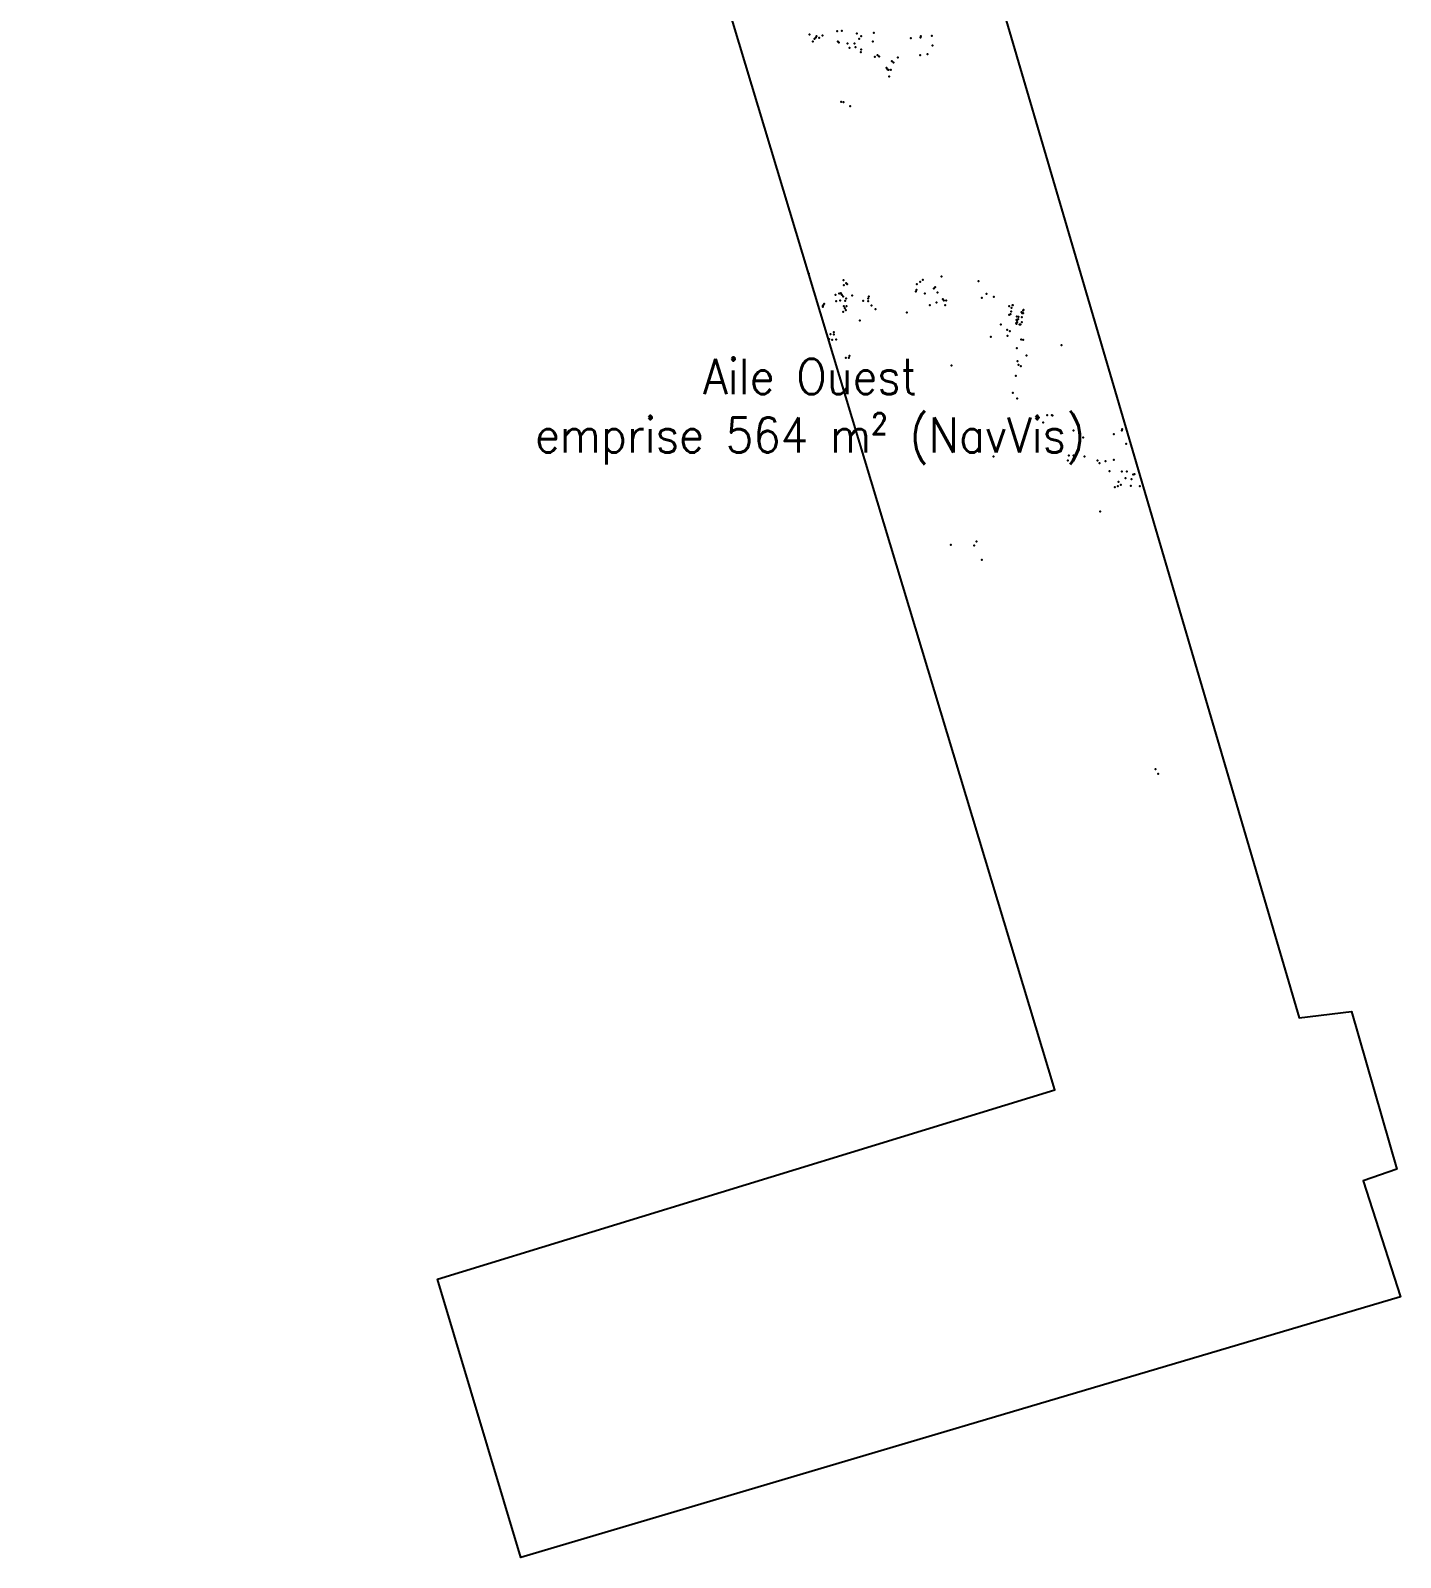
# Model space of a CAD drawing. Header units: metres. Extents: x -48 to 37.9, y -50 to 30.1.
# Drawn here: x -42.18 to -7.09, y -48.13 to -9.01 of the extents above; entities that cross this region are included whole.
import ezdxf

# ---------------------------------------------------------------- set-up
doc = ezdxf.new("R2010")
doc.units = ezdxf.units.M
for name, color, linetype in [('NAVVIS-EMPRISE', 5, 'Continuous'), ('NAVVIS-LABELS', 5, 'Continuous'), ('NAVVIS-NUAGE-0', 8, 'Continuous')]:
    doc.layers.add(name, color=color, linetype=linetype)
doc.styles.add('textstyle3', font='')
doc.styles.get('textstyle3').set_extended_font_data('Standard')

msp = doc.modelspace()

# ---------------------------------------------------------------- linework, layer by layer
at = {"layer": 'NAVVIS-EMPRISE'}
msp.add_lwpolyline([(-23.32, 12.128), (-9.68, -34.305), (-8.338, -34.138), (-7.179, -38.18), (-8.041, -38.477), (-7.087, -41.452), (-29.618, -48.129), (-31.758, -40.995), (-15.945, -36.15), (-28.567, 5.738), (-41.437, 2.706), (-42.18, 7.432), (-34.452, 8.888), (-23.32, 12.128)], close=True, dxfattribs=at)
at = {"layer": 'NAVVIS-NUAGE-0'}
for p in [(-22.224, -9.113), (-22.144, -9.293), (-22.094, -9.223), (-22.064, -9.183), (-22.044, -9.153), (-21.974, -9.193), (-21.894, -9.133), (-21.514, -9.023), (-21.504, -9.293), (-21.474, -9.313), (-21.394, -9.013), (-21.254, -9.343), (-21.074, -9.343), (-21.014, -9.083), (-20.954, -9.223), (-20.904, -9.153), (-20.604, -9.293), (-20.574, -9.063), (-19.634, -9.203), (-19.384, -9.183), (-19.374, -9.153), (-19.094, -9.143), (-21.204, -9.453), (-21.044, -9.433), (-20.914, -9.563), (-20.904, -9.493), (-20.554, -9.683), (-20.484, -9.643), (-20.444, -9.673), (-19.964, -9.703), (-19.394, -9.643), (-19.204, -9.613), (-19.074, -9.393), (-20.254, -9.963), (-20.224, -10.003), (-20.204, -10.013), (-20.144, -10.013), (-20.114, -9.793), (-20.074, -9.823), (-20.184, -10.183), (-21.414, -10.833), (-21.354, -10.843), (-21.184, -10.943), (-22.244, -15.233), (-21.354, -15.403), (-21.344, -15.533), (-21.284, -15.483), (-21.264, -15.503), (-19.474, -15.503), (-19.394, -15.443), (-19.324, -15.393), (-19.044, -15.613), (-19.004, -15.583), (-18.844, -15.313), (-17.894, -15.433), (-21.864, -16.033), (-21.854, -16.013), (-21.564, -15.783), (-21.544, -15.943), (-21.464, -15.743), (-21.444, -15.923), (-21.424, -15.733), (-21.414, -15.753), (-21.394, -15.783), (-21.364, -15.823), (-21.314, -15.933), (-21.284, -15.873), (-21.134, -15.793), (-20.854, -15.933), (-20.724, -15.873), (-20.724, -15.943), (-20.704, -15.823), (-19.504, -15.693), (-19.484, -15.653), (-19.274, -15.743), (-18.974, -15.973), (-18.944, -15.723), (-18.814, -15.893), (-18.784, -15.923), (-18.724, -15.923), (-17.814, -15.853), (-17.694, -15.753), (-17.504, -15.833), (-21.884, -16.063), (-21.884, -16.083), (-21.364, -16.213), (-21.344, -16.073), (-21.324, -16.123), (-21.294, -16.173), (-21.274, -16.073), (-20.634, -16.053), (-20.534, -16.143), (-19.734, -16.233), (-19.144, -16.043), (-18.754, -16.043), (-17.114, -16.073), (-17.114, -16.293), (-17.074, -16.273), (-17.064, -16.203), (-17.054, -16.113), (-17.024, -16.043), (-17.014, -16.043), (-16.924, -16.423), (-16.914, -16.333), (-16.884, -16.403), (-16.874, -16.343), (-16.794, -16.223), (-16.784, -16.353), (-16.774, -16.253), (-16.754, -16.183), (-16.754, -16.253), (-16.744, -16.163), (-21.684, -16.783), (-21.604, -16.733), (-21.604, -16.793), (-20.934, -16.433), (-17.324, -16.543), (-17.164, -16.673), (-17.094, -16.713), (-16.934, -16.503), (-16.924, -16.523), (-16.914, -16.433), (-16.904, -16.483), (-16.844, -16.543), (-16.824, -16.543), (-16.784, -16.483), (-21.724, -16.913), (-21.644, -16.933), (-21.544, -16.923), (-17.584, -16.853), (-17.154, -16.833), (-16.914, -17.143), (-16.804, -16.923), (-16.754, -16.933), (-15.774, -17.073), (-21.294, -17.393), (-21.214, -17.393), (-21.204, -17.343), (-18.584, -17.593), (-16.894, -17.483), (-16.874, -17.573), (-16.814, -17.603), (-16.664, -17.333), (-16.944, -17.853), (-17.014, -18.293), (-16.904, -18.433), (-16.244, -19.053), (-16.134, -18.863), (-16.014, -18.863), (-16.004, -18.873), (-15.464, -19.253), (-15.314, -19.333), (-15.214, -19.433), (-14.434, -19.353), (-14.224, -19.253), (-14.214, -19.223), (-17.514, -19.923), (-15.584, -19.893), (-15.464, -19.893), (-15.184, -19.923), (-14.114, -19.593), (-15.604, -20.023), (-15.464, -20.003), (-14.844, -20.023), (-14.794, -20.093), (-14.644, -20.043), (-14.544, -20.293), (-14.434, -20.003), (-14.224, -20.303), (-14.094, -20.303), (-14.404, -20.703), (-14.324, -20.683), (-14.314, -20.573), (-14.254, -20.643), (-14.134, -20.473), (-13.994, -20.673), (-13.974, -20.503), (-13.934, -20.383), (-13.904, -20.373), (-13.764, -20.683), (-14.784, -21.333), (-18.604, -22.183), (-18.004, -22.203), (-17.944, -22.103), (-17.814, -22.573), (-13.364, -27.933), (-13.294, -28.053)]:
    msp.add_point(p, dxfattribs=at)

# ---------------------------------------------------------------- texts
at = {"layer": 'NAVVIS-LABELS', "insert": (-22.209, -18.772), "char_height": 0.9, "attachment_point": 5, "style": 'textstyle3'}
msp.add_mtext('Aile Ouest\\Pemprise 564 m² (NavVis)', dxfattribs=at)

doc.saveas('drawing.dxf')
